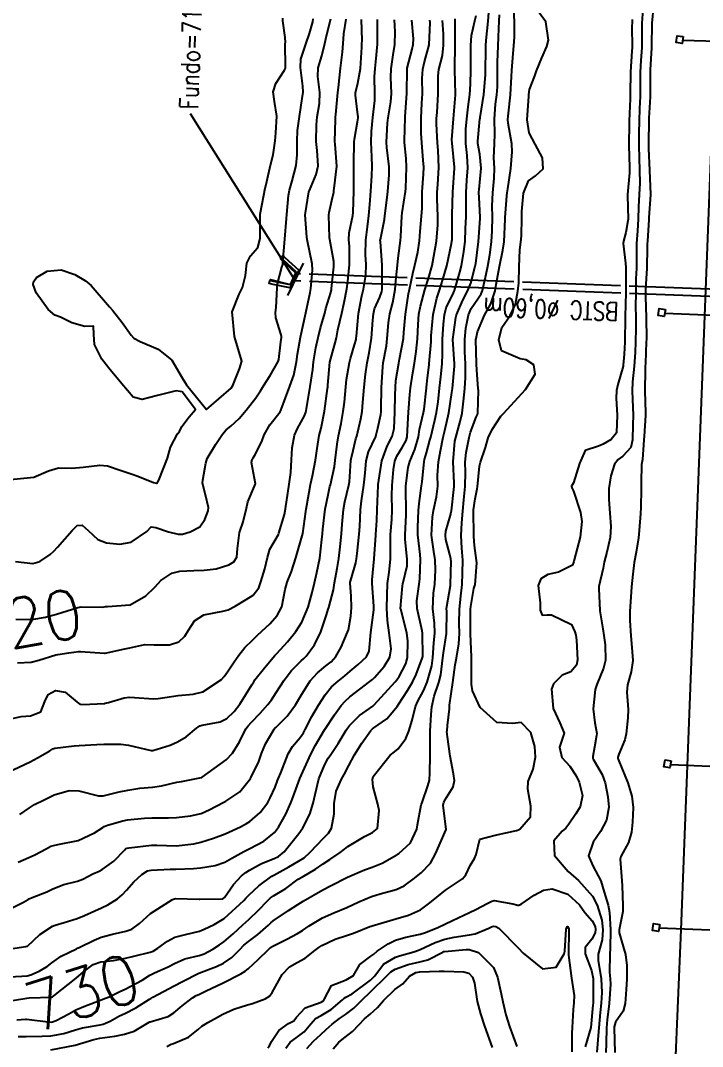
# Model space of a CAD drawing. Header units: metres. Extents: x 318500 to 325275, y 7408834 to 7428799.
# Drawn here: x 320159.1 to 320214.7, y 7412889 to 7412972.7 of the extents above; entities that cross this region are included whole.
import ezdxf
from ezdxf.enums import TextEntityAlignment as Align

# ---------------------------------------------------------------- set-up
doc = ezdxf.new("R2010")
doc.units = ezdxf.units.M
doc.header["$MEASUREMENT"] = 0
doc.linetypes.add('CONTINUO', pattern=[0])
doc.linetypes.add('TRACEJADO', pattern=[8.7, 8, -0.7])
for name, color, linetype in [('ALA', 45, 'Continuous'), ('BUEIRO', 151, 'Continuous'), ('Cotas', 45, 'Continuous'), ('Curvas de Nivel 1m', 11, 'Continuous'), ('Curvas de Nivel 5m', 15, 'Continuous'), ('Linha Férrea', 20, 'Continuous'), ('Pórticos', 45, 'Continuous'), ('TEXTO', 45, 'Continuous')]:
    doc.layers.add(name, color=color, linetype=linetype)
doc.styles.add('ROMANS', font='romans', dxfattribs={"height": 0.2})
doc.styles.add('Style-STANDARD', font='STANDARD.shx')

msp = doc.modelspace()

# ---------------------------------------------------------------- linework, layer by layer
at = {"layer": 'ALA', "linetype": 'CONTINUO'}
for points in [[(320180.36, 7412953.33, 717.867), (320180.33, 7412953.225, 717.634), (320181.549, 7412952.082, 717.486)], [(320181.641, 7412952.118, 718.557), (320180.507, 7412953.155, 717.88), (320180.36, 7412953.33, 717.867)], [(320179.46, 7412951.455, 717.891), (320179.513, 7412951.534, 717.327), (320181.117, 7412951.138, 717.459)], [(320181.145, 7412951.104, 718.585), (320179.773, 7412951.366, 717.908), (320179.46, 7412951.455, 717.891)]]:
    msp.add_polyline3d(points, dxfattribs=at)
at = {"layer": 'BUEIRO', "linetype": 'TRACEJADO', "flags": 128}
for points in [[(320225.436, 7412950.363), (320181.757, 7412952.007)], [(320225.465, 7412949.761), (320181.468, 7412951.417)]]:
    msp.add_lwpolyline(points, dxfattribs=at)
at = {"layer": 'BUEIRO', "linetype": 'CONTINUO'}
for points in [[(320180.36, 7412953.33, 717.867), (320180.552, 7412953.491, 717.867), (320180.688, 7412953.328, 717.88), (320181.81, 7412952.303, 718.557), (320181.099, 7412950.858, 718.585), (320179.715, 7412951.122, 717.908), (320179.392, 7412951.214, 717.891), (320179.46, 7412951.455, 717.891)], [(320182.173, 7412952.854, 718.674), (320180.886, 7412950.234, 718.721)], [(320181.641, 7412952.118, 718.557), (320181.549, 7412952.082, 717.486), (320181.117, 7412951.138, 717.459), (320181.145, 7412951.104, 718.585)], [(320181.145, 7412951.104, 718.585), (320181.641, 7412952.118, 718.557)]]:
    msp.add_polyline3d(points, dxfattribs=at)
at = {"layer": 'Curvas de Nivel 1m', "flags": 128}
for points, elevation in [([(320161.586, 7412888.686), (320163.59, 7412889.05), (320165.097, 7412889.528), (320165.599, 7412889.62), (320166.822, 7412889.788), (320167.604, 7412889.949), (320168.4, 7412890.196), (320169.62, 7412890.938), (320169.639, 7412890.95), (320169.705, 7412890.969), (320171.164, 7412891.41), (320171.631, 7412891.691), (320172.299, 7412892.275), (320173.144, 7412892.925), (320173.46, 7412893.114), (320173.653, 7412893.206), (320174.197, 7412893.453), (320175.662, 7412894.131), (320177.094, 7412894.869), (320177.441, 7412895.096), (320177.676, 7412895.29), (320178.502, 7412896.037), (320179.309, 7412896.844), (320179.518, 7412897.026), (320179.705, 7412897.147), (320180.832, 7412897.704), (320181.72, 7412898.173), (320182.11, 7412898.419), (320182.667, 7412898.796), (320183.737, 7412899.438), (320184.661, 7412899.851), (320185.745, 7412900.304), (320186.72, 7412900.745), (320187.757, 7412901.19), (320188.446, 7412901.406), (320189.766, 7412901.768), (320190.402, 7412902.062), (320191.237, 7412902.685), (320191.537, 7412902.929), (320191.787, 7412903.125), (320192.55, 7412903.918), (320192.965, 7412904.663), (320193.83, 7412906.65), (320193.599, 7412908.654), (320193.639, 7412908.878), (320193.869, 7412909.266), (320194.398, 7412910.126), (320194.504, 7412910.641), (320194.442, 7412911.188), (320194.146, 7412912.646), (320193.934, 7412914.218), (320193.9, 7412914.651), (320193.902, 7412914.689), (320193.947, 7412915.14), (320194.116, 7412916.5), (320194.114, 7412916.648), (320194.112, 7412916.789), (320194.375, 7412918.644), (320194.572, 7412920.081), (320194.663, 7412920.64), (320194.865, 7412921.81), (320194.906, 7412922.637), (320194.889, 7412923.468), (320194.909, 7412924.637), (320195.017, 7412925.705), (320195.128, 7412926.635), (320195.175, 7412927.573), (320195.184, 7412928.634), (320195.117, 7412929.612), (320195.046, 7412930.637), (320195.114, 7412931.688), (320195.19, 7412932.635), (320195.264, 7412933.563), (320195.369, 7412934.633), (320195.4, 7412935.811), (320195.391, 7412936.633), (320195.465, 7412937.408), (320195.697, 7412938.628), (320195.819, 7412939.075), (320196.285, 7412940.311), (320196.385, 7412940.523), (320196.417, 7412940.619), (320196.455, 7412942.472), (320196.452, 7412942.619), (320196.333, 7412944.17), (320196.312, 7412944.63), (320196.31, 7412944.661), (320196.264, 7412946.631), (320196.273, 7412946.729), (320196.376, 7412947.253), (320196.964, 7412948.621), (320197.482, 7412949.535), (320197.828, 7412950.609), (320197.918, 7412951.117), (320198.189, 7412952.604), (320198.463, 7412953.913), (320198.573, 7412954.598), (320198.647, 7412956.449), (320198.65, 7412956.598), (320198.768, 7412958.354), (320198.802, 7412958.596), (320198.866, 7412958.927), (320199.094, 7412960.592), (320199.213, 7412961.948), (320199.181, 7412962.591), (320198.899, 7412964.302), (320198.865, 7412964.596), (320198.88, 7412964.864), (320199.084, 7412966.593), (320199.153, 7412968.092), (320199.178, 7412968.592), (320199.301, 7412969.97), (320199.359, 7412970.59), (320199.4, 7412971.293), (320199.401, 7412972.59), (320199.314, 7412974.008)], 732), ([(320171.05, 7412888.948), (320171.404, 7412889.132), (320171.594, 7412889.192), (320172.828, 7412889.701), (320173.611, 7412890.333), (320173.916, 7412890.615), (320174.392, 7412890.908), (320175.186, 7412891.337), (320175.63, 7412891.583), (320176.516, 7412891.998), (320177.642, 7412892.337), (320178.039, 7412892.461), (320179.071, 7412892.846), (320179.436, 7412893.059), (320179.655, 7412893.359), (320180.463, 7412894.828), (320181.058, 7412895.441), (320181.685, 7412895.801), (320182.336, 7412896.155), (320183.13, 7412896.789), (320183.454, 7412897.034), (320183.706, 7412897.184), (320184.789, 7412897.694), (320185.719, 7412898.006), (320186.289, 7412898.184), (320187.621, 7412898.732), (320187.73, 7412898.776), (320187.803, 7412898.801), (320189.737, 7412899.375), (320190.771, 7412899.658), (320191.744, 7412900.101), (320192.505, 7412900.669), (320193.766, 7412901.694), (320194.335, 7412902.078), (320195.167, 7412902.629), (320195.445, 7412902.966), (320195.796, 7412903.713), (320196.143, 7412904.278), (320196.278, 7412904.615), (320196.569, 7412905.866), (320197.826, 7412906.182), (320199.574, 7412906.574), (320199.762, 7412906.64), (320199.832, 7412906.677), (320200.719, 7412907.685), (320200.74, 7412908.557), (320200.485, 7412909.957), (320200.529, 7412910.56), (320200.919, 7412911.573), (320201.104, 7412912.552), (320201.059, 7412913.417), (320200.727, 7412914.558), (320199.952, 7412915.378), (320199.237, 7412915.294), (320197.952, 7412915.398), (320196.617, 7412916.614), (320195.983, 7412917.966), (320195.895, 7412918.527), (320195.897, 7412918.621), (320195.905, 7412918.707), (320195.894, 7412920.622), (320195.893, 7412920.75), (320195.826, 7412922.623), (320195.815, 7412924.371), (320195.824, 7412924.624), (320195.846, 7412924.851), (320196.095, 7412926.311), (320196.164, 7412926.554), (320196.193, 7412926.619), (320196.321, 7412928.424), (320196.303, 7412928.618), (320196.142, 7412929.84), (320196.098, 7412930.569), (320196.096, 7412930.621), (320196.096, 7412930.675), (320196.063, 7412932.622), (320196.066, 7412932.737), (320196.195, 7412933.637), (320196.363, 7412934.463), (320196.382, 7412934.618), (320196.553, 7412936.29), (320196.638, 7412936.616), (320197.038, 7412937.822), (320197.262, 7412938.61), (320197.575, 7412939.302), (320198.287, 7412940.391), (320198.386, 7412940.501), (320198.509, 7412940.597), (320200.31, 7412942.57), (320201.084, 7412943.807), (320200.974, 7412944.564), (320200.346, 7412944.983), (320199.866, 7412945.059), (320198.357, 7412945.709), (320198.133, 7412946.604), (320198.38, 7412947.621), (320199.038, 7412948.59), (320199.478, 7412949.51), (320199.678, 7412950.581), (320199.751, 7412951.26), (320199.775, 7412952.58), (320199.827, 7412953.943), (320199.914, 7412954.578), (320199.964, 7412955.091), (320200.01, 7412956.577), (320200.015, 7412957.069), (320200.141, 7412958.576), (320200.54, 7412959.578), (320201.114, 7412959.994), (320201.739, 7412960.558), (320201.675, 7412961.447), (320201.094, 7412962.565), (320200.594, 7412963.496), (320200.428, 7412964.573), (320200.561, 7412966.503), (320200.569, 7412966.571), (320200.574, 7412966.628), (320200.637, 7412967.048), (320201.061, 7412968.159), (320201.21, 7412968.565), (320201.627, 7412969.609), (320202.036, 7412970.557), (320202.182, 7412971.068), (320201.954, 7412972.558), (320200.735, 7412974.225)], 733), ([(320210.734, 7412973.861), (320210.597, 7412972.442), (320210.586, 7412970.547), (320210.585, 7412970.442), (320210.465, 7412968.641), (320210.454, 7412968.443), (320210.454, 7412968.239), (320210.465, 7412966.443), (320210.357, 7412964.7), (320210.345, 7412964.444), (320210.337, 7412962.69), (320210.34, 7412962.444), (320210.342, 7412962.208), (320210.414, 7412960.442), (320210.501, 7412958.469), (320210.5, 7412958.44), (320210.364, 7412956.58), (320210.358, 7412956.442), (320210.246, 7412954.671), (320210.23, 7412954.444), (320210.229, 7412954.205), (320210.2, 7412952.444), (320210.092, 7412950.778), (320210.08, 7412950.445), (320210.083, 7412950.111), (320210.149, 7412948.444), (320210.155, 7412946.662), (320210.148, 7412946.443), (320210.089, 7412944.699), (320210.069, 7412944.444), (320210.051, 7412944.16), (320210.026, 7412942.444), (320210.08, 7412940.655), (320210.079, 7412940.442), (320209.967, 7412938.74), (320209.958, 7412938.443), (320209.833, 7412936.855), (320209.766, 7412936.445), (320209.721, 7412934.938), (320209.732, 7412934.445), (320209.704, 7412932.928), (320209.673, 7412932.445), (320209.558, 7412931.047), (320209.508, 7412930.446), (320209.311, 7412929.275), (320209.169, 7412928.45), (320209.064, 7412927.502), (320208.956, 7412926.451), (320208.901, 7412925.638), (320208.818, 7412924.453), (320208.806, 7412923.709), (320208.898, 7412922.452), (320208.983, 7412921.503), (320209.043, 7412920.45), (320208.927, 7412919.53), (320208.619, 7412918.454), (320208.575, 7412917.863), (320208.681, 7412916.453), (320208.651, 7412915.761), (320208.519, 7412914.454), (320208.41, 7412913.978), (320207.915, 7412912.815), (320207.827, 7412912.545), (320207.823, 7412912.461), (320207.844, 7412912.395), (320207.908, 7412912.258), (320208.651, 7412910.452), (320208.958, 7412909.364), (320209.069, 7412908.448), (320209.036, 7412907.255), (320208.932, 7412906.449), (320208.687, 7412905.585), (320208.085, 7412904.457), (320208.031, 7412904.233), (320208.153, 7412902.456), (320208.17, 7412902.06), (320208.249, 7412900.455), (320208.228, 7412899.972), (320207.928, 7412898.458), (320207.95, 7412898.235), (320208.446, 7412896.453), (320208.567, 7412895.571), (320208.566, 7412894.451), (320208.521, 7412893.592), (320208.435, 7412892.452), (320208.262, 7412891.832), (320207.627, 7412890.929), (320207.531, 7412890.552), (320207.526, 7412890.461), (320207.59, 7412888.46)], 731), ([(320158.107, 7412892.659), (320159.647, 7412892.893), (320159.834, 7412892.912), (320161.648, 7412892.973), (320161.729, 7412892.999), (320161.841, 7412893.077), (320163.665, 7412894.517), (320164.265, 7412895.041), (320165.062, 7412895.646), (320165.683, 7412895.867), (320166.718, 7412895.976), (320167.687, 7412896.148), (320168.355, 7412896.325), (320169.695, 7412896.637), (320169.939, 7412896.724), (320170.316, 7412896.961), (320171.106, 7412897.552), (320171.714, 7412897.861), (320172.566, 7412898.083), (320173.722, 7412898.364), (320174.111, 7412898.528), (320174.928, 7412898.902), (320175.735, 7412899.386), (320177.344, 7412900.866), (320177.536, 7412901.08), (320177.757, 7412901.322), (320178.564, 7412902.056), (320179.63, 7412902.841), (320179.724, 7412902.898), (320179.781, 7412902.926), (320181.007, 7412903.606), (320181.799, 7412904.059), (320182.251, 7412904.356), (320182.733, 7412904.796), (320183.822, 7412905.959), (320184.233, 7412906.369), (320184.491, 7412906.773), (320184.691, 7412907.928), (320184.71, 7412908.772), (320184.861, 7412909.785), (320185.29, 7412910.766), (320185.511, 7412911.147), (320185.901, 7412911.876), (320186.364, 7412912.753), (320186.961, 7412913.708), (320187.698, 7412914.734), (320187.816, 7412914.858), (320187.943, 7412914.944), (320188.994, 7412915.674), (320189.826, 7412916.702), (320189.972, 7412916.921), (320190.683, 7412917.993), (320191.094, 7412918.689), (320191.389, 7412919.297), (320191.906, 7412920.681), (320191.926, 7412920.777), (320191.9, 7412922.681), (320191.879, 7412922.854), (320191.467, 7412924.686), (320191.446, 7412925.32), (320191.64, 7412926.685), (320191.69, 7412927.101), (320191.743, 7412928.684), (320191.711, 7412929.107), (320191.525, 7412930.686), (320191.518, 7412931.328), (320191.587, 7412932.686), (320191.624, 7412933.25), (320191.821, 7412934.684), (320191.866, 7412935.031), (320192.046, 7412936.682), (320192.079, 7412936.835), (320192.241, 7412937.39), (320192.509, 7412938.424), (320192.573, 7412938.675), (320192.909, 7412940.042), (320193.049, 7412940.669), (320193.177, 7412941.545), (320193.299, 7412942.665), (320193.392, 7412943.596), (320193.5, 7412944.663), (320193.535, 7412945.479), (320193.545, 7412946.662), (320193.618, 7412947.897), (320193.698, 7412948.66), (320193.844, 7412949.213), (320194.417, 7412950.449), (320194.485, 7412950.584), (320194.511, 7412950.649), (320194.945, 7412952.142), (320195.069, 7412952.644), (320195.285, 7412953.819), (320195.372, 7412954.641), (320195.421, 7412955.706), (320195.46, 7412956.64), (320195.473, 7412957.683), (320195.464, 7412958.641), (320195.53, 7412959.651), (320195.606, 7412960.639), (320195.542, 7412961.664), (320195.435, 7412962.641), (320195.443, 7412963.796), (320195.513, 7412964.641), (320195.627, 7412965.633), (320195.754, 7412966.639), (320195.805, 7412967.476), (320195.834, 7412968.638), (320195.854, 7412969.457), (320195.853, 7412970.638), (320195.903, 7412971.433), (320196.173, 7412972.635), (320196.277, 7412973.074)], 729), ([(320158.947, 7412889.763), (320159.6, 7412889.778), (320160.902, 7412889.785), (320161.601, 7412889.814), (320162.652, 7412890.016), (320163.609, 7412890.311), (320164.188, 7412890.465), (320165.615, 7412890.705), (320165.871, 7412890.763), (320166.428, 7412891.012), (320167.19, 7412891.441), (320167.63, 7412891.646), (320168.524, 7412892.099), (320169.648, 7412892.815), (320169.742, 7412892.875), (320169.907, 7412892.966), (320171.66, 7412893.905), (320172.342, 7412894.254), (320173.67, 7412894.92), (320175.095, 7412895.483), (320175.683, 7412895.754), (320176.363, 7412896.206), (320177.012, 7412896.87), (320177.348, 7412897.222), (320177.71, 7412897.521), (320178.473, 7412898.098), (320179.336, 7412898.844), (320179.536, 7412899.038), (320179.734, 7412899.207), (320180.973, 7412900.052), (320181.747, 7412900.541), (320182.172, 7412900.804), (320183.764, 7412901.735), (320184.448, 7412902.095), (320185.78, 7412902.76), (320187.164, 7412903.365), (320187.793, 7412903.591), (320188.615, 7412903.9), (320189.808, 7412904.578), (320189.877, 7412904.631), (320189.979, 7412904.698), (320190.934, 7412905.574), (320191.427, 7412906.684), (320191.493, 7412907.026), (320191.793, 7412908.681), (320191.809, 7412908.732), (320191.863, 7412908.867), (320192.349, 7412910.207), (320192.47, 7412910.671), (320192.494, 7412911.269), (320192.517, 7412912.671), (320192.535, 7412914.067), (320192.538, 7412914.671), (320192.601, 7412916.03), (320192.659, 7412916.67), (320192.848, 7412917.536), (320193.238, 7412918.661), (320193.395, 7412919.263), (320193.559, 7412920.657), (320193.612, 7412921.07), (320193.853, 7412922.653), (320193.879, 7412924.464), (320193.871, 7412924.653), (320193.881, 7412924.845), (320194.09, 7412925.951), (320194.193, 7412926.554), (320194.198, 7412926.649), (320194.227, 7412928.55), (320194.224, 7412928.649), (320194.218, 7412928.736), (320194.134, 7412929.088), (320193.818, 7412930.326), (320193.768, 7412930.656), (320193.803, 7412931.007), (320194.175, 7412932.3), (320194.246, 7412932.582), (320194.256, 7412932.649), (320194.467, 7412934.386), (320194.492, 7412934.646), (320194.489, 7412934.923), (320194.396, 7412936.648), (320194.551, 7412938.35), (320194.615, 7412938.645), (320194.98, 7412939.939), (320195.145, 7412940.637), (320195.259, 7412941.595), (320195.356, 7412942.634), (320195.422, 7412943.536), (320195.404, 7412944.639), (320195.353, 7412945.642), (320195.352, 7412946.64), (320195.444, 7412947.575), (320195.658, 7412948.637), (320195.871, 7412949.162), (320196.41, 7412949.964), (320196.689, 7412950.352), (320196.791, 7412950.624), (320197.089, 7412951.972), (320197.218, 7412952.618), (320197.385, 7412953.542), (320197.529, 7412954.614), (320197.59, 7412955.506), (320197.599, 7412956.614), (320197.588, 7412957.54), (320197.631, 7412958.613), (320197.738, 7412959.808), (320197.764, 7412960.612), (320197.728, 7412961.447), (320197.764, 7412962.612), (320197.79, 7412963.414), (320197.768, 7412964.613), (320197.859, 7412965.848), (320197.964, 7412966.61), (320198.006, 7412967.243), (320198.011, 7412968.61), (320198.024, 7412969.255), (320198.069, 7412970.609), (320198.118, 7412972.022), (320198.16, 7412972.608), (320198.188, 7412973.138)], 731), ([(320209.875, 7412973.597), (320209.795, 7412972.454), (320209.778, 7412971.38), (320209.775, 7412970.454), (320209.715, 7412969.413), (320209.654, 7412968.455), (320209.651, 7412967.456), (320209.651, 7412966.455), (320209.604, 7412965.477), (320209.56, 7412964.456), (320209.541, 7412963.51), (320209.535, 7412962.456), (320209.559, 7412961.444), (320209.6, 7412960.454), (320209.613, 7412959.385), (320209.561, 7412958.455), (320209.507, 7412957.463), (320209.493, 7412956.455), (320209.435, 7412955.506), (320209.353, 7412954.457), (320209.347, 7412953.345), (320209.342, 7412952.457), (320209.309, 7412951.585), (320209.284, 7412950.457), (320209.278, 7412949.326), (320209.291, 7412948.457), (320209.295, 7412947.547), (320209.276, 7412946.456), (320209.245, 7412945.568), (320209.167, 7412944.458), (320209.036, 7412943.174), (320209.007, 7412942.46), (320209.028, 7412941.734), (320209.066, 7412940.452), (320209.054, 7412939.677), (320209.037, 7412938.452), (320208.895, 7412937.812), (320208.24, 7412937.114), (320207.855, 7412936.847), (320207.563, 7412936.47), (320207.252, 7412935.506), (320207.104, 7412934.477), (320207.091, 7412933.582), (320207.173, 7412932.475), (320207.257, 7412931.381), (320207.204, 7412930.474), (320206.935, 7412929.275), (320206.728, 7412928.481), (320206.62, 7412927.985), (320206.293, 7412926.487), (320206.272, 7412926.313), (320206.363, 7412924.486), (320206.6, 7412923.026), (320206.693, 7412922.48), (320206.791, 7412921.727), (320206.833, 7412920.478), (320206.668, 7412919.822), (320206.114, 7412918.488), (320205.986, 7412918.075), (320205.812, 7412916.492), (320205.953, 7412915.356), (320206.109, 7412914.487), (320206.101, 7412914.324), (320205.923, 7412913.379), (320205.785, 7412912.619), (320205.782, 7412912.492), (320205.817, 7412912.399), (320205.908, 7412912.247), (320206.548, 7412911.132), (320206.794, 7412910.476), (320207.02, 7412909.326), (320207.085, 7412908.472), (320206.903, 7412907.415), (320206.413, 7412906.481), (320205.821, 7412905.615), (320205.432, 7412904.496), (320205.798, 7412903.704), (320206.446, 7412902.48), (320206.71, 7412901.532), (320207.035, 7412900.471), (320207.157, 7412899.882), (320207.221, 7412898.468), (320207.207, 7412896.968), (320207.171, 7412896.468), (320207.143, 7412895.003), (320207.201, 7412894.467), (320207.224, 7412894.025), (320207.12, 7412892.468), (320206.966, 7412891.134), (320206.915, 7412890.471), (320206.887, 7412889.185), (320206.846, 7412888.471)], 732), ([(320157.665, 7412894.62), (320159.241, 7412894.682), (320159.666, 7412894.721), (320159.974, 7412894.789), (320160.66, 7412895.09), (320161.293, 7412895.466), (320161.68, 7412895.77), (320162.434, 7412896.324), (320163.698, 7412896.924), (320163.783, 7412896.965), (320163.954, 7412897.046), (320165.123, 7412897.614), (320165.713, 7412897.86), (320166.617, 7412898.11), (320167.72, 7412898.354), (320168.193, 7412898.523), (320168.833, 7412898.983), (320169.738, 7412899.804), (320171.508, 7412900.944), (320171.684, 7412901.008), (320171.751, 7412901.013), (320173.694, 7412900.977), (320173.751, 7412900.974), (320175.634, 7412901.009), (320175.753, 7412901.103), (320176.485, 7412902.164), (320177.144, 7412902.87), (320177.497, 7412903.152), (320177.787, 7412903.34), (320178.771, 7412903.874), (320179.802, 7412904.29), (320180.174, 7412904.465), (320180.628, 7412904.828), (320181.825, 7412906.337), (320182.151, 7412906.805), (320182.726, 7412907.918), (320182.991, 7412908.793), (320183.148, 7412909.514), (320183.45, 7412910.787), (320183.901, 7412911.911), (320184.221, 7412912.463), (320184.422, 7412912.775), (320185.015, 7412913.678), (320185.668, 7412914.763), (320185.775, 7412914.93), (320185.946, 7412915.146), (320186.758, 7412915.948), (320187.843, 7412916.732), (320187.971, 7412916.84), (320189.678, 7412918.705), (320189.822, 7412918.873), (320189.997, 7412919.139), (320190.534, 7412920.173), (320190.67, 7412920.694), (320190.7, 7412922.033), (320190.619, 7412922.694), (320190.125, 7412924.644), (320190.116, 7412924.7), (320190.269, 7412926.527), (320190.295, 7412926.698), (320190.642, 7412928.175), (320190.665, 7412928.695), (320190.498, 7412930.345), (320190.48, 7412930.697), (320190.57, 7412932.3), (320190.577, 7412932.696), (320190.539, 7412934.363), (320190.557, 7412934.697), (320190.732, 7412936.188), (320190.872, 7412936.694), (320191.278, 7412937.656), (320191.564, 7412938.687), (320191.668, 7412939.288), (320191.983, 7412940.683), (320192.028, 7412940.947), (320192.219, 7412942.681), (320192.232, 7412942.761), (320192.322, 7412943.511), (320192.446, 7412944.571), (320192.453, 7412944.678), (320192.602, 7412946.441), (320192.613, 7412946.676), (320192.621, 7412946.925), (320192.761, 7412948.674), (320193.061, 7412950.019), (320193.289, 7412950.667), (320193.574, 7412951.522), (320193.877, 7412952.659), (320194.272, 7412954.457), (320194.304, 7412954.652), (320194.316, 7412954.809), (320194.31, 7412956.653), (320194.312, 7412956.844), (320194.365, 7412958.652), (320194.507, 7412960.609), (320194.512, 7412960.651), (320194.507, 7412960.694), (320194.312, 7412962.654), (320194.301, 7412962.937), (320194.418, 7412964.653), (320194.586, 7412966.607), (320194.59, 7412966.651), (320194.588, 7412966.693), (320194.536, 7412968.652), (320194.536, 7412968.778), (320194.57, 7412970.652), (320194.565, 7412972.508), (320194.559, 7412972.652), (320194.57, 7412972.795)], 728), ([(320157.738, 7412899.912), (320159.376, 7412900.735), (320159.749, 7412900.952), (320159.844, 7412901.004), (320160.085, 7412901.097), (320161.265, 7412901.577), (320161.761, 7412901.816), (320162.666, 7412902.167), (320163.771, 7412902.442), (320164.215, 7412902.602), (320165.036, 7412903.031), (320165.542, 7412903.265), (320165.785, 7412903.386), (320166.731, 7412904.076), (320167.629, 7412905.002), (320167.72, 7412905.092), (320167.811, 7412905.134), (320167.973, 7412905.159), (320169.814, 7412905.389), (320170.241, 7412905.39), (320171.814, 7412905.335), (320173.256, 7412905.485), (320173.817, 7412905.615), (320174.855, 7412905.939), (320175.824, 7412906.304), (320177.051, 7412906.872), (320177.563, 7412907.135), (320177.837, 7412907.305), (320178.669, 7412908.03), (320179.283, 7412908.846), (320179.483, 7412909.226), (320179.879, 7412910.12), (320180.081, 7412910.643), (320180.161, 7412910.836), (320180.345, 7412911.284), (320180.941, 7412912.825), (320181.309, 7412913.43), (320181.93, 7412914.175), (320182.19, 7412914.553), (320182.324, 7412914.804), (320182.88, 7412915.872), (320183.419, 7412916.788), (320183.979, 7412917.654), (320184.476, 7412918.284), (320185.021, 7412918.77), (320185.564, 7412919.197), (320186.002, 7412919.566), (320186.647, 7412920.114), (320187.325, 7412920.74), (320187.545, 7412921.22), (320187.699, 7412922.735), (320187.926, 7412924.589), (320187.936, 7412924.732), (320187.933, 7412924.871), (320187.793, 7412926.735), (320187.804, 7412927.035), (320187.949, 7412928.733), (320188.092, 7412930.674), (320188.095, 7412930.731), (320188.167, 7412931.857), (320188.213, 7412932.73), (320188.218, 7412932.767), (320188.292, 7412934.729), (320188.298, 7412934.816), (320188.594, 7412936.725), (320189.03, 7412937.936), (320189.42, 7412938.713), (320189.601, 7412939.379), (320189.659, 7412940.709), (320189.676, 7412942.082), (320189.691, 7412942.709), (320189.74, 7412943.287), (320189.982, 7412944.714), (320190.037, 7412945.021), (320190.344, 7412946.71), (320190.344, 7412946.737), (320190.375, 7412947.196), (320190.507, 7412948.708), (320190.763, 7412950.356), (320190.833, 7412950.704), (320191.107, 7412952.033), (320191.269, 7412952.698), (320191.516, 7412953.75), (320191.656, 7412954.692), (320191.718, 7412955.455), (320191.83, 7412956.69), (320191.867, 7412957.333), (320191.883, 7412958.69), (320191.983, 7412960.127), (320192.009, 7412960.688), (320191.968, 7412961.28), (320191.84, 7412962.691), (320191.805, 7412963.479), (320191.795, 7412964.692), (320191.859, 7412965.928), (320191.894, 7412966.691), (320191.885, 7412967.928), (320191.922, 7412968.691), (320192.067, 7412969.291), (320192.451, 7412970.684), (320192.522, 7412972.497), (320192.501, 7412972.683)], 726), ([(320157.947, 7412915.6), (320159.178, 7412915.885), (320159.952, 7412915.93), (320160.784, 7412916.266), (320161.118, 7412917.089), (320161.384, 7412917.678), (320161.979, 7412917.994), (320162.769, 7412917.86), (320163.734, 7412917.054), (320163.968, 7412916.884), (320164.169, 7412916.845), (320165.969, 7412916.947), (320166.035, 7412916.954), (320166.3, 7412917.017), (320167.586, 7412917.392), (320167.975, 7412917.465), (320168.417, 7412917.436), (320169.973, 7412917.31), (320170.345, 7412917.336), (320171.977, 7412917.599), (320173.211, 7412917.694), (320173.98, 7412917.886), (320175.503, 7412918.897), (320175.74, 7412919.148), (320175.999, 7412919.521), (320176.551, 7412920.343), (320176.918, 7412920.877), (320177.406, 7412921.493), (320178.039, 7412922.11), (320178.423, 7412922.478), (320178.815, 7412922.852), (320179.454, 7412923.449), (320180.063, 7412924.121), (320180.431, 7412924.835), (320180.697, 7412926.225), (320180.856, 7412926.829), (320181.218, 7412927.719), (320181.568, 7412928.818), (320182.15, 7412930.81), (320182.387, 7412932.597), (320182.417, 7412932.806), (320182.466, 7412933.088), (320182.782, 7412934.801), (320182.932, 7412935.514), (320183.177, 7412936.796), (320183.305, 7412937.733), (320183.49, 7412938.792), (320183.643, 7412939.416), (320183.915, 7412940.786), (320184.159, 7412942.633), (320184.183, 7412942.782), (320184.194, 7412942.899), (320184.34, 7412944.79), (320184.792, 7412946.355), (320184.894, 7412946.782), (320185.011, 7412947.416), (320185.324, 7412948.776), (320185.524, 7412949.652), (320185.734, 7412950.77), (320185.816, 7412951.382), (320185.94, 7412952.768), (320185.939, 7412954.243), (320185.9, 7412954.769), (320185.914, 7412955.333), (320186.222, 7412956.764), (320186.255, 7412957.013), (320186.298, 7412958.763), (320186.308, 7412960.524), (320186.314, 7412960.764), (320186.315, 7412961.002), (320186.343, 7412962.764), (320186.361, 7412962.986), (320186.605, 7412964.397), (320186.654, 7412964.715), (320186.658, 7412964.759), (320186.661, 7412964.81), (320186.614, 7412965.197), (320186.428, 7412966.563), (320186.444, 7412966.763), (320186.642, 7412967.554), (320186.85, 7412968.757), (320186.957, 7412970.485), (320186.967, 7412970.756), (320186.975, 7412971.038), (320186.921, 7412972.757)], 722), ([(320157.962, 7412896.86), (320159.562, 7412897.102), (320159.673, 7412897.128), (320159.701, 7412897.14), (320160.713, 7412898.092), (320161.725, 7412898.764), (320161.95, 7412898.854), (320162.686, 7412899.066), (320163.733, 7412899.394), (320164.336, 7412899.641), (320165.743, 7412900.272), (320166.248, 7412900.512), (320167.031, 7412901.007), (320167.423, 7412901.335), (320167.761, 7412901.701), (320168.365, 7412902.397), (320169.022, 7412902.981), (320169.488, 7412903.271), (320169.786, 7412903.346), (320171.317, 7412903.417), (320171.787, 7412903.419), (320173.241, 7412903.473), (320173.789, 7412903.528), (320174.986, 7412903.708), (320175.797, 7412904.002), (320176.355, 7412904.329), (320177.337, 7412904.867), (320177.812, 7412905.095), (320178.958, 7412905.709), (320179.826, 7412906.398), (320180.161, 7412906.835), (320180.762, 7412907.911), (320181.17, 7412908.82), (320181.361, 7412909.325), (320181.89, 7412910.81), (320182.789, 7412912.797), (320183.178, 7412913.534), (320183.924, 7412914.78), (320183.94, 7412914.808), (320184.728, 7412916.003), (320185.28, 7412916.767), (320185.6, 7412917.137), (320185.977, 7412917.477), (320187.617, 7412918.736), (320187.824, 7412918.901), (320187.995, 7412919.059), (320188.781, 7412919.946), (320189.238, 7412920.712), (320189.351, 7412921.39), (320189.196, 7412922.713), (320189.049, 7412923.704), (320189.007, 7412924.716), (320189.023, 7412925.779), (320189.058, 7412926.716), (320189.172, 7412927.656), (320189.303, 7412928.712), (320189.297, 7412929.868), (320189.306, 7412930.713), (320189.4, 7412931.943), (320189.423, 7412932.711), (320189.4, 7412933.914), (320189.42, 7412934.712), (320189.543, 7412936.03), (320189.649, 7412936.709), (320189.814, 7412937.129), (320190.247, 7412937.816), (320190.569, 7412938.383), (320190.648, 7412938.696), (320190.74, 7412940.239), (320190.774, 7412940.695), (320190.859, 7412942.14), (320190.916, 7412942.694), (320191.118, 7412943.909), (320191.244, 7412944.696), (320191.385, 7412945.664), (320191.488, 7412946.693), (320191.549, 7412947.86), (320191.611, 7412948.692), (320191.734, 7412949.356), (320192.1, 7412950.685), (320192.175, 7412950.933), (320192.437, 7412951.805), (320192.637, 7412952.487), (320192.688, 7412952.676), (320192.75, 7412952.973), (320193.038, 7412954.671), (320193.158, 7412956.002), (320193.159, 7412956.67), (320193.089, 7412958.104), (320193.089, 7412958.672), (320193.143, 7412959.278), (320193.23, 7412960.67), (320193.17, 7412962.072), (320193.118, 7412962.672), (320193.04, 7412964.237), (320193.049, 7412964.673), (320193.092, 7412965.15), (320193.187, 7412966.672), (320193.181, 7412968.143), (320193.242, 7412968.671), (320193.529, 7412969.816), (320193.619, 7412970.666), (320193.609, 7412971.576), (320193.544, 7412972.667)], 727), ([(320158.111, 7412911.346), (320159.901, 7412912.19), (320160.507, 7412912.491), (320161.521, 7412913.084), (320161.759, 7412913.235), (320161.913, 7412913.285), (320163.494, 7412913.478), (320163.917, 7412913.516), (320165.35, 7412913.597), (320165.919, 7412913.611), (320167.318, 7412913.607), (320167.918, 7412913.535), (320169.781, 7412913.103), (320169.912, 7412913.101), (320171.32, 7412913.548), (320171.923, 7412913.798), (320172.633, 7412914.23), (320173.476, 7412914.925), (320173.76, 7412915.104), (320173.944, 7412915.158), (320175.398, 7412915.449), (320175.952, 7412915.72), (320176.554, 7412916.288), (320177.012, 7412916.874), (320177.986, 7412918.458), (320178.138, 7412918.709), (320178.244, 7412918.857), (320179.021, 7412919.834), (320179.859, 7412920.842), (320179.934, 7412920.928), (320180.023, 7412921.014), (320180.902, 7412921.962), (320181.586, 7412922.817), (320182.058, 7412923.565), (320182.587, 7412924.802), (320182.902, 7412925.983), (320183.087, 7412926.795), (320183.288, 7412927.616), (320183.522, 7412928.789), (320183.684, 7412930.325), (320183.744, 7412930.786), (320183.789, 7412931.152), (320183.97, 7412932.783), (320184.198, 7412933.971), (320184.355, 7412934.631), (320184.394, 7412934.778), (320184.721, 7412936.279), (320184.787, 7412936.774), (320184.936, 7412938.087), (320185.058, 7412938.772), (320185.261, 7412939.784), (320185.438, 7412940.769), (320185.537, 7412941.529), (320185.639, 7412942.767), (320185.708, 7412943.381), (320185.942, 7412944.766), (320186.023, 7412945.087), (320186.361, 7412946.191), (320186.485, 7412946.642), (320186.507, 7412946.758), (320186.517, 7412946.904), (320186.682, 7412948.756), (320186.958, 7412950.206), (320187.101, 7412950.75), (320187.291, 7412951.893), (320187.296, 7412952.747), (320187.257, 7412953.547), (320187.277, 7412954.748), (320187.405, 7412955.827), (320187.525, 7412956.745), (320187.601, 7412957.656), (320187.693, 7412958.743), (320187.781, 7412959.98), (320187.797, 7412960.741), (320187.769, 7412961.535), (320187.705, 7412962.743), (320187.734, 7412963.602), (320187.86, 7412964.741), (320188.021, 7412966.136), (320188.025, 7412966.739), (320187.983, 7412968.073), (320188.039, 7412968.739), (320188.109, 7412969.298), (320188.226, 7412970.737), (320188.247, 7412972.278), (320188.226, 7412972.737)], 723), ([(320158.3, 7412935.218), (320160.213, 7412935.398), (320161.396, 7412935.91), (320162.221, 7412936.156), (320163.307, 7412936.15), (320164.222, 7412936.214), (320165.585, 7412936.39), (320166.223, 7412936.336), (320167.247, 7412935.982), (320168.217, 7412935.65), (320168.703, 7412935.481), (320169.957, 7412934.974), (320170.209, 7412934.916), (320170.259, 7412934.92), (320170.303, 7412934.969), (320170.415, 7412935.169), (320171.11, 7412936.957), (320171.348, 7412937.849), (320171.928, 7412938.945), (320172.077, 7412939.129), (320172.269, 7412939.549), (320172.891, 7412940.324), (320173.407, 7412940.929), (320172.304, 7412942.361), (320171.806, 7412942.449), (320170.301, 7412942.061), (320169.049, 7412941.74), (320168.299, 7412941.943), (320167.379, 7412943.009), (320166.329, 7412944.31), (320165.765, 7412945.029), (320165.163, 7412946.233), (320165.097, 7412947.039), (320165.071, 7412947.737), (320164.377, 7412947.708), (320163.313, 7412948), (320162.384, 7412948.467), (320161.936, 7412948.635), (320161.381, 7412949.095), (320160.41, 7412950.457), (320160.16, 7412951.113), (320160.188, 7412951.348), (320160.429, 7412951.686), (320161.309, 7412952.224), (320162.438, 7412952.311), (320163.563, 7412951.933), (320164.426, 7412951.436), (320164.893, 7412951.045), (320166.394, 7412949.308), (320166.623, 7412949.027), (320167.406, 7412948.035), (320168.136, 7412947.002), (320168.366, 7412946.745), (320168.882, 7412946.472), (320170.353, 7412945.852), (320171.454, 7412944.953), (320172.318, 7412943.504), (320172.662, 7412942.936), (320174.29, 7412940.92), (320176.308, 7412942.677), (320176.444, 7412942.888), (320176.975, 7412944.235), (320177.164, 7412944.878), (320176.655, 7412946.597), (320176.565, 7412946.888), (320176.39, 7412948.89), (320176.955, 7412950.342), (320177.226, 7412950.882), (320177.468, 7412951.847), (320177.567, 7412952.879), (320177.869, 7412953.463), (320178.463, 7412954.151), (320178.67, 7412954.867), (320178.658, 7412956.707), (320178.666, 7412956.868), (320178.963, 7412958.424), (320179.06, 7412958.862), (320179.217, 7412959.54), (320179.499, 7412960.856), (320179.717, 7412961.699), (320179.887, 7412962.85), (320179.943, 7412963.496), (320180.015, 7412964.849), (320179.827, 7412966.056), (320179.729, 7412966.854), (320179.953, 7412967.538), (320180.657, 7412968.617), (320180.722, 7412968.776), (320180.729, 7412968.839), (320180.717, 7412970.812), (320180.721, 7412970.84), (320180.73, 7412970.879), (320180.694, 7412971.282), (320180.515, 7412972.65), (320180.513, 7412972.843)], 718), ([(320158.714, 7412928.529), (320160.119, 7412928.37), (320160.697, 7412928.519), (320161.546, 7412929.086), (320161.853, 7412929.363), (320162.136, 7412929.686), (320163.349, 7412931.062), (320163.759, 7412931.453), (320164.157, 7412931.494), (320164.64, 7412931.043), (320165.433, 7412930.321), (320166.14, 7412930.058), (320167.219, 7412929.93), (320168.141, 7412930.101), (320169.433, 7412930.981), (320169.786, 7412931.345), (320170.155, 7412931.307), (320171.205, 7412930.954), (320171.972, 7412930.767), (320172.148, 7412930.746), (320172.325, 7412930.762), (320172.946, 7412930.932), (320173.736, 7412931.345), (320174.165, 7412931.948), (320174.431, 7412932.661), (320174.454, 7412932.916), (320174.196, 7412933.965), (320173.978, 7412934.922), (320173.982, 7412935.153), (320174.226, 7412936.557), (320174.351, 7412936.918), (320175.055, 7412938.101), (320175.595, 7412938.9), (320175.903, 7412939.257), (320176.27, 7412939.578), (320176.958, 7412940.202), (320177.521, 7412940.872), (320178.3, 7412941.891), (320178.701, 7412942.462), (320178.939, 7412942.854), (320179.469, 7412943.702), (320180.122, 7412944.842), (320180.181, 7412945.004), (320180.364, 7412946.46), (320180.397, 7412946.812), (320180.402, 7412946.84), (320180.403, 7412946.872), (320180.372, 7412947.03), (320179.944, 7412948.405), (320179.923, 7412948.847), (320179.982, 7412949.26), (320180.047, 7412950.846), (320180.081, 7412951.19), (320180.445, 7412952.531), (320180.519, 7412952.769), (320180.525, 7412952.839), (320180.522, 7412952.91), (320180.671, 7412954.837), (320180.819, 7412956.511), (320180.84, 7412956.835), (320180.971, 7412958.386), (320181.057, 7412958.832), (320181.28, 7412959.572), (320181.607, 7412960.824), (320181.685, 7412961.701), (320181.671, 7412962.824), (320181.713, 7412963.704), (320181.865, 7412964.821), (320182.103, 7412966.296), (320182.172, 7412966.817), (320182.158, 7412967.296), (320181.962, 7412968.82), (320181.983, 7412969.507), (320182.422, 7412970.814), (320182.698, 7412971.604), (320182.967, 7412972.548), (320182.998, 7412972.807)], 719), ([(320158.878, 7412920.246), (320160.008, 7412920.317), (320160.633, 7412920.471), (320162.017, 7412920.907), (320162.16, 7412920.936), (320163.056, 7412921.064), (320163.893, 7412921.18), (320164.022, 7412921.188), (320165.984, 7412921.057), (320166.021, 7412921.057), (320167.645, 7412921.384), (320168.027, 7412921.484), (320169.271, 7412921.742), (320170.031, 7412921.735), (320171.267, 7412921.716), (320172.036, 7412921.98), (320172.534, 7412922.444), (320172.824, 7412922.932), (320173.308, 7412923.677), (320174.062, 7412924.164), (320175.627, 7412924.458), (320176.067, 7412924.591), (320176.62, 7412924.882), (320177.53, 7412925.416), (320178.084, 7412925.784), (320178.565, 7412926.383), (320178.734, 7412926.854), (320179.046, 7412927.921), (320179.273, 7412928.849), (320179.444, 7412929.539), (320180.149, 7412930.734), (320180.201, 7412930.839), (320180.645, 7412932.361), (320180.738, 7412932.832), (320180.918, 7412934.11), (320181.038, 7412934.828), (320181.175, 7412935.781), (320181.23, 7412936.825), (320181.265, 7412937.804), (320181.47, 7412938.822), (320181.723, 7412939.363), (320182.284, 7412940.421), (320182.398, 7412940.699), (320182.425, 7412940.808), (320182.451, 7412940.967), (320182.757, 7412942.803), (320182.948, 7412944.183), (320183.024, 7412944.803), (320183.215, 7412945.944), (320183.402, 7412946.8), (320183.598, 7412947.578), (320183.928, 7412948.795), (320184.03, 7412949.159), (320184.415, 7412950.475), (320184.483, 7412950.725), (320184.491, 7412950.789), (320184.663, 7412952.571), (320184.677, 7412952.787), (320184.67, 7412953.004), (320184.464, 7412954.188), (320184.349, 7412954.791), (320184.33, 7412954.934), (320184.27, 7412956.792), (320184.292, 7412957.003), (320184.518, 7412957.98), (320184.665, 7412958.651), (320184.674, 7412958.788), (320184.698, 7412958.954), (320184.919, 7412960.784), (320184.787, 7412962.576), (320184.766, 7412962.787), (320184.81, 7412964.584), (320184.816, 7412964.787), (320184.824, 7412964.999), (320185.002, 7412966.784), (320185.056, 7412967.203), (320185.23, 7412968.781), (320185.382, 7412970.077), (320185.423, 7412970.779), (320185.493, 7412971.573), (320185.679, 7412972.775)], 721), ([(320159.065, 7412907.889), (320159.85, 7412908.429), (320160.254, 7412908.696), (320161.055, 7412909.088), (320161.59, 7412909.356), (320161.866, 7412909.497), (320163.084, 7412909.849), (320163.871, 7412909.806), (320165.484, 7412909.407), (320165.866, 7412909.397), (320167.162, 7412909.716), (320167.873, 7412909.876), (320168.844, 7412910.017), (320169.877, 7412910.115), (320170.622, 7412910.216), (320171.883, 7412910.506), (320172.24, 7412910.581), (320173.89, 7412910.893), (320173.909, 7412910.9), (320173.944, 7412910.919), (320175.904, 7412912.334), (320176.406, 7412912.883), (320176.988, 7412913.81), (320177.508, 7412914.866), (320177.683, 7412915.124), (320177.948, 7412915.406), (320178.671, 7412916.141), (320179.292, 7412916.847), (320179.579, 7412917.238), (320179.98, 7412917.831), (320180.621, 7412918.831), (320181.208, 7412919.616), (320182.014, 7412920.429), (320182.217, 7412920.607), (320182.418, 7412920.804), (320183.104, 7412921.723), (320183.601, 7412922.787), (320184.064, 7412924.161), (320184.209, 7412924.638), (320184.257, 7412924.778), (320184.651, 7412926.215), (320184.739, 7412926.774), (320184.94, 7412927.949), (320185.089, 7412928.77), (320185.189, 7412929.72), (320185.295, 7412930.769), (320185.361, 7412931.569), (320185.463, 7412932.767), (320185.572, 7412933.384), (320185.908, 7412934.763), (320185.949, 7412935.026), (320186.067, 7412936.762), (320186.085, 7412936.909), (320186.242, 7412937.583), (320186.48, 7412938.533), (320186.539, 7412938.756), (320186.873, 7412940.159), (320186.974, 7412940.75), (320187.038, 7412941.489), (320187.143, 7412942.748), (320187.266, 7412943.806), (320187.396, 7412944.744), (320187.546, 7412945.548), (320187.738, 7412946.739), (320187.849, 7412948.203), (320187.894, 7412948.737), (320187.993, 7412949.139), (320188.411, 7412950.105), (320188.593, 7412950.553), (320188.618, 7412950.728), (320188.617, 7412952.559), (320188.61, 7412952.728), (320188.469, 7412954.606), (320188.459, 7412954.72), (320188.471, 7412954.803), (320188.791, 7412956.432), (320188.831, 7412956.727), (320189.015, 7412958.233), (320189.074, 7412958.725), (320189.194, 7412960.073), (320189.186, 7412960.724), (320188.993, 7412962.307), (320188.965, 7412962.726), (320189.042, 7412964.287), (320189.093, 7412964.725), (320189.315, 7412966.031), (320189.362, 7412966.723), (320189.324, 7412968.049), (320189.346, 7412968.723), (320189.522, 7412969.877), (320189.654, 7412970.72), (320189.687, 7412971.733), (320189.631, 7412972.721)], 724), ([(320209.004, 7412972.747), (320208.985, 7412972.466), (320208.983, 7412972.198), (320208.99, 7412970.466), (320208.976, 7412970.175), (320208.857, 7412968.467), (320208.836, 7412966.661), (320208.834, 7412966.467), (320208.828, 7412966.277), (320208.762, 7412964.468), (320208.758, 7412964.318), (320208.732, 7412962.468), (320208.779, 7412960.684), (320208.788, 7412960.467), (320208.785, 7412960.239), (320208.607, 7412958.469), (320208.606, 7412958.391), (320208.662, 7412956.468), (320208.654, 7412956.312), (320208.484, 7412955.38), (320208.288, 7412954.657), (320208.269, 7412954.472), (320208.454, 7412952.869), (320208.486, 7412952.506), (320208.483, 7412952.47), (320208.486, 7412952.433), (320208.488, 7412950.469), (320208.437, 7412948.506), (320208.433, 7412948.47), (320208.437, 7412948.432), (320208.412, 7412946.469), (320208.41, 7412946.429), (320208.355, 7412945.448), (320208.277, 7412944.535), (320208.266, 7412944.471), (320207.825, 7412942.968), (320207.726, 7412942.476), (320207.683, 7412941.856), (320207.764, 7412940.468), (320207.713, 7412939.024), (320207.28, 7412938.475), (320206.644, 7412938.095), (320206.252, 7412937.931), (320205.16, 7412937.593), (320204.694, 7412936.513), (320204.214, 7412934.932), (320204.061, 7412934.672), (320204.083, 7412934.521), (320204.206, 7412934.252), (320204.785, 7412932.511), (320204.883, 7412931.795), (320204.77, 7412930.511), (320204.28, 7412928.666), (320204.232, 7412928.518), (320204.21, 7412928.437), (320204.126, 7412928.223), (320202.983, 7412927.665), (320202.114, 7412927.464), (320201.544, 7412927.113), (320201.323, 7412926.552), (320201.485, 7412925.143), (320201.488, 7412924.549), (320201.659, 7412924.139), (320202.066, 7412924.176), (320202.426, 7412924.176), (320204.059, 7412923.385), (320204.329, 7412922.792), (320204.391, 7412922.515), (320204.454, 7412922.104), (320204.553, 7412920.512), (320204.452, 7412920.075), (320204.005, 7412919.516), (320203.281, 7412919.247), (320202.581, 7412918.534), (320202.424, 7412918.098), (320202.547, 7412916.534), (320203.113, 7412915.368), (320203.452, 7412914.525), (320203.075, 7412913.377), (320203.272, 7412912.526), (320203.903, 7412911.823), (320204.432, 7412911.048), (320204.683, 7412910.508), (320204.952, 7412909.426), (320204.762, 7412908.506), (320204.417, 7412907.946), (320203.838, 7412907.085), (320203.587, 7412906.769), (320203.295, 7412906.525), (320202.614, 7412905.74), (320202.659, 7412904.532), (320203.791, 7412903.23), (320204.631, 7412902.507), (320205.761, 7412901.214), (320206.137, 7412900.484), (320206.527, 7412899.267), (320206.615, 7412898.477), (320206.547, 7412897.648), (320206.233, 7412896.482), (320206.217, 7412895.957), (320206.471, 7412894.478), (320206.529, 7412893.347), (320206.472, 7412892.478), (320206.39, 7412891.728), (320206.284, 7412890.48), (320206.232, 7412889.86), (320206.105, 7412888.482)], 733), ([(320179.301, 7412888.843), (320179.436, 7412888.997), (320179.598, 7412889.366), (320180.176, 7412890.267), (320180.987, 7412890.819), (320181.406, 7412891.031), (320181.628, 7412891.331), (320182.339, 7412892.1), (320183.647, 7412892.574), (320183.789, 7412892.638), (320183.89, 7412892.778), (320184.493, 7412893.94), (320185.666, 7412894.379), (320186.271, 7412894.751), (320186.788, 7412895.639), (320187.694, 7412896.319), (320187.926, 7412896.497), (320188.2, 7412896.722), (320189.091, 7412897.328), (320189.714, 7412897.63), (320190.534, 7412897.875), (320191.722, 7412898.116), (320192.155, 7412898.242), (320193.15, 7412898.659), (320193.733, 7412898.945), (320194.339, 7412899.244), (320195.743, 7412899.887), (320196.241, 7412900.119), (320197.187, 7412900.606), (320197.544, 7412900.811), (320197.754, 7412900.849), (320199.275, 7412900.577), (320199.666, 7412900.488), (320199.749, 7412900.484), (320199.936, 7412900.567), (320201.012, 7412901.301), (320201.767, 7412901.695), (320202.484, 7412901.818), (320203.763, 7412901.39), (320204.7, 7412900.506), (320205.131, 7412899.886), (320205.737, 7412899.194), (320205.976, 7412898.73), (320206.007, 7412898.486), (320205.98, 7412898.233), (320205.718, 7412897.707), (320205.179, 7412897.027), (320205.16, 7412896.498), (320205.68, 7412895.16), (320205.815, 7412894.488), (320205.829, 7412892.665), (320205.819, 7412892.487), (320205.802, 7412892.333), (320205.62, 7412890.49), (320205.168, 7412888.925)], 734), ([(320182.484, 7412888.797), (320183.01, 7412889.377), (320183.607, 7412889.929), (320184.054, 7412890.335), (320184.547, 7412890.771), (320185.148, 7412891.244), (320185.632, 7412891.566), (320186.306, 7412892.084), (320186.948, 7412892.741), (320187.657, 7412893.411), (320189.003, 7412894.71), (320189.33, 7412895.05), (320189.678, 7412895.267), (320190.722, 7412895.652), (320191.688, 7412895.867), (320192.348, 7412896.012), (320193.566, 7412896.652), (320193.65, 7412896.701), (320193.701, 7412896.713), (320195.455, 7412896.873), (320195.704, 7412896.866), (320196.475, 7412896.612), (320197.682, 7412895.393), (320198.013, 7412894.595), (320198.319, 7412893.253), (320198.445, 7412892.588), (320198.698, 7412891.52), (320198.983, 7412890.58), (320199.596, 7412888.949)], 736), ([(320184.608, 7412888.77), (320185.071, 7412889.292), (320185.604, 7412889.71), (320186.201, 7412890.162), (320186.737, 7412890.743), (320187.17, 7412891.194), (320187.633, 7412891.6), (320188.233, 7412892.129), (320188.718, 7412892.714), (320189.659, 7412893.588), (320190.286, 7412894.072), (320190.855, 7412894.688), (320191.371, 7412894.986), (320191.675, 7412895.038), (320193.249, 7412895.083), (320193.677, 7412895.1), (320195.272, 7412895.03), (320195.675, 7412894.924), (320195.989, 7412894.617), (320196.155, 7412894.125), (320196.369, 7412892.613), (320196.619, 7412891.626), (320196.96, 7412890.607), (320197.594, 7412888.856)], 737)]:
    msp.add_lwpolyline(points, dxfattribs=dict(at, elevation=elevation))
at = {"layer": 'Curvas de Nivel 5m', "flags": 128}
for points, elevation in [([(320158.824, 7412891.112), (320159.545, 7412891.178), (320159.621, 7412891.174), (320160.273, 7412891.093), (320161.618, 7412890.948), (320161.737, 7412890.96), (320162.036, 7412891.074), (320163.059, 7412891.628), (320163.633, 7412891.94), (320164.414, 7412892.263), (320165.646, 7412892.741), (320165.85, 7412892.815), (320166.353, 7412893.013), (320167.223, 7412893.436), (320167.656, 7412893.62), (320169.04, 7412894.356), (320169.668, 7412894.758), (320170.053, 7412894.964), (320171.162, 7412895.463), (320171.682, 7412895.733), (320172.526, 7412896.093), (320173.692, 7412896.378), (320174.097, 7412896.511), (320174.818, 7412896.903), (320175.359, 7412897.241), (320175.709, 7412897.487), (320176.461, 7412898.136), (320177.251, 7412898.867), (320177.735, 7412899.314), (320178.522, 7412900.072), (320179.271, 7412900.845), (320179.517, 7412901.079), (320179.756, 7412901.245), (320180.747, 7412901.843), (320181.777, 7412902.593), (320182.12, 7412902.805), (320183.166, 7412903.413), (320183.796, 7412903.844), (320184.358, 7412904.218), (320185.202, 7412904.766), (320185.534, 7412905.042), (320185.815, 7412905.282), (320187.174, 7412906.09), (320187.827, 7412906.417), (320188.222, 7412906.724), (320188.364, 7412908.21), (320188.263, 7412908.724), (320187.881, 7412910.129), (320187.836, 7412910.731), (320187.893, 7412910.988), (320189.26, 7412912.71), (320189.619, 7412913), (320189.918, 7412913.244), (320190.534, 7412914.091), (320190.779, 7412914.692), (320191.058, 7412915.584), (320191.338, 7412916.686), (320191.525, 7412917.134), (320191.983, 7412917.967), (320192.277, 7412918.676), (320192.659, 7412920.021), (320192.745, 7412920.669), (320192.825, 7412921.882), (320192.901, 7412922.667), (320192.878, 7412923.488), (320192.745, 7412924.67), (320192.809, 7412925.949), (320192.897, 7412926.668), (320192.966, 7412927.819), (320192.925, 7412928.668), (320192.814, 7412929.347), (320192.647, 7412930.673), (320192.708, 7412932.136), (320192.808, 7412932.671), (320193.057, 7412933.807), (320193.142, 7412934.666), (320193.121, 7412935.569), (320193.198, 7412936.665), (320193.364, 7412937.543), (320193.589, 7412938.66), (320193.714, 7412939.213), (320194.038, 7412940.654), (320194.307, 7412942.317), (320194.346, 7412942.649), (320194.515, 7412944.469), (320194.513, 7412944.648), (320194.37, 7412946.65), (320194.608, 7412948.428), (320194.667, 7412948.647), (320195.201, 7412949.849), (320195.608, 7412950.638), (320195.836, 7412951.229), (320196.206, 7412952.632), (320196.244, 7412952.84), (320196.47, 7412954.63), (320196.615, 7412956.511), (320196.616, 7412956.628), (320196.524, 7412958.23), (320196.5, 7412958.63), (320196.502, 7412958.659), (320196.532, 7412958.863), (320196.677, 7412960.628), (320196.567, 7412961.756), (320196.408, 7412962.632), (320196.402, 7412962.812), (320196.588, 7412964.63), (320196.592, 7412964.649), (320196.611, 7412964.752), (320196.904, 7412966.626), (320197.034, 7412968.245), (320197.04, 7412968.624), (320197.056, 7412970.253), (320197.064, 7412970.624), (320197.092, 7412971.022), (320197.259, 7412972.622), (320197.352, 7412973.999)], 730), ([(320158.756, 7412923.819), (320160.057, 7412923.798), (320161.161, 7412923.987), (320162.062, 7412924.239), (320163.797, 7412924.783), (320164.068, 7412924.833), (320165.85, 7412924.806), (320166.068, 7412924.839), (320166.225, 7412924.862), (320168.07, 7412925), (320169.334, 7412925.728), (320170.092, 7412926.418), (320170.34, 7412926.723), (320170.561, 7412926.963), (320171.475, 7412927.584), (320172.112, 7412927.73), (320173.245, 7412927.797), (320174.114, 7412927.826), (320175.092, 7412927.929), (320176.12, 7412928.241), (320176.524, 7412928.484), (320176.767, 7412928.88), (320176.83, 7412929.573), (320176.994, 7412930.877), (320177.271, 7412931.766), (320177.566, 7412932.869), (320177.655, 7412933.401), (320178.207, 7412934.665), (320178.265, 7412934.803), (320178.274, 7412934.859), (320178.214, 7412935.299), (320177.968, 7412936.605), (320178.024, 7412936.863), (320178.103, 7412936.991), (320178.235, 7412937.187), (320178.798, 7412938.308), (320178.995, 7412938.853), (320179.442, 7412939.679), (320180.289, 7412940.744), (320180.33, 7412940.799), (320180.35, 7412940.839), (320180.378, 7412940.926), (320181.095, 7412942.828), (320181.413, 7412943.734), (320181.632, 7412944.821), (320181.715, 7412945.454), (320181.955, 7412946.816), (320182.39, 7412948.81), (320182.751, 7412950.471), (320182.807, 7412950.806), (320182.939, 7412952.308), (320182.915, 7412952.805), (320182.495, 7412954.784), (320182.488, 7412954.81), (320182.473, 7412954.999), (320182.346, 7412956.812), (320182.35, 7412956.964), (320182.518, 7412957.997), (320182.646, 7412958.691), (320182.682, 7412958.808), (320183.24, 7412960.106), (320183.406, 7412960.801), (320183.322, 7412962.049), (320183.238, 7412962.803), (320183.253, 7412964.151), (320183.327, 7412964.803), (320183.517, 7412965.905), (320183.537, 7412966.801), (320183.365, 7412968.087), (320183.401, 7412968.803), (320183.692, 7412969.782), (320183.937, 7412970.798), (320184.08, 7412971.412), (320184.424, 7412972.793)], 720), ([(320158.927, 7412903.979), (320159.799, 7412904.374), (320160.303, 7412904.594), (320161.225, 7412905.086), (320161.611, 7412905.283), (320161.813, 7412905.357), (320162.161, 7412905.422), (320163.817, 7412905.756), (320165.169, 7412906.376), (320165.828, 7412906.807), (320165.953, 7412906.895), (320166.215, 7412907.016), (320167.467, 7412907.372), (320167.837, 7412907.443), (320169.232, 7412907.586), (320169.84, 7412907.614), (320171.194, 7412907.595), (320171.84, 7412907.624), (320172.999, 7412907.772), (320173.846, 7412907.965), (320174.511, 7412908.249), (320175.7, 7412908.892), (320175.804, 7412908.948), (320175.861, 7412908.977), (320177.018, 7412909.728), (320177.889, 7412910.805), (320177.905, 7412910.845), (320177.917, 7412910.86), (320178.548, 7412912.21), (320178.785, 7412912.851), (320179.113, 7412913.657), (320179.809, 7412914.841), (320179.869, 7412914.913), (320179.942, 7412914.984), (320180.874, 7412915.908), (320181.55, 7412916.816), (320181.977, 7412917.552), (320182.753, 7412918.799), (320183.339, 7412919.451), (320184.008, 7412919.998), (320184.445, 7412920.344), (320184.849, 7412920.772), (320185.276, 7412921.523), (320185.8, 7412922.762), (320185.859, 7412922.955), (320186.063, 7412924.066), (320186.123, 7412924.759), (320186.084, 7412925.689), (320186.005, 7412926.761), (320186.014, 7412926.848), (320186.106, 7412927.177), (320186.474, 7412928.406), (320186.528, 7412928.754), (320186.57, 7412929.189), (320186.747, 7412930.751), (320186.797, 7412931.388), (320186.86, 7412932.75), (320186.927, 7412933.485), (320187.108, 7412934.747), (320187.218, 7412935.743), (320187.318, 7412936.744), (320187.508, 7412937.474), (320188.086, 7412938.733), (320188.137, 7412938.857), (320188.27, 7412939.404), (320188.508, 7412940.506), (320188.529, 7412940.726), (320188.531, 7412940.965), (320188.562, 7412942.726), (320188.657, 7412944.403), (320188.697, 7412944.726), (320188.954, 7412946.131), (320189.033, 7412946.723), (320189.119, 7412947.986), (320189.231, 7412948.722), (320189.477, 7412949.647), (320189.67, 7412950.718), (320189.736, 7412951.411), (320189.86, 7412952.716), (320189.91, 7412953.261), (320190.11, 7412954.714), (320190.148, 7412955.04), (320190.209, 7412956.713), (320190.237, 7412956.98), (320190.517, 7412958.71), (320190.533, 7412958.969), (320190.593, 7412960.709), (320190.56, 7412961.396), (320190.431, 7412962.711), (320190.426, 7412962.868), (320190.478, 7412964.711), (320190.488, 7412964.835), (320190.63, 7412966.71), (320190.648, 7412968.71), (320190.661, 7412968.765), (320191.063, 7412970.326), (320191.146, 7412970.703), (320191.172, 7412971.181), (320191.025, 7412972.705)], 725), ([(320180.761, 7412888.822), (320181.109, 7412889.305), (320181.603, 7412889.662), (320182.259, 7412890.152), (320182.797, 7412890.792), (320183.183, 7412891.23), (320183.631, 7412891.482), (320184.451, 7412891.958), (320185.376, 7412892.763), (320185.518, 7412892.895), (320185.652, 7412892.97), (320186.163, 7412893.26), (320187.666, 7412894.353), (320188.007, 7412894.725), (320188.736, 7412895.662), (320189.693, 7412896.241), (320190.039, 7412896.352), (320191.204, 7412896.685), (320191.58, 7412896.803), (320191.703, 7412896.857), (320192.925, 7412897.448), (320193.716, 7412897.707), (320194.49, 7412897.867), (320195.722, 7412898.071), (320196.19, 7412898.149), (320197.317, 7412898.604), (320197.594, 7412898.738), (320197.732, 7412898.778), (320197.887, 7412898.753), (320198.118, 7412898.594), (320199.706, 7412896.988), (320200.12, 7412896.564), (320201.681, 7412895.293), (320202.798, 7412895.414), (320203.453, 7412896.522), (320203.496, 7412896.729), (320203.629, 7412898.521), (320203.639, 7412898.613), (320203.732, 7412898.736), (320203.805, 7412898.593), (320203.824, 7412898.519), (320203.822, 7412898.426), (320203.8, 7412896.518), (320203.804, 7412896.413), (320204.043, 7412894.514), (320204.259, 7412893.114), (320204.244, 7412892.511), (320204.187, 7412891.967), (320204.093, 7412890.513), (320204.077, 7412890.049), (320204.076, 7412888.513)], 735)]:
    msp.add_lwpolyline(points, dxfattribs=dict(at, elevation=elevation))
at = {"layer": 'Linha Férrea'}
msp.add_lwpolyline([(320243.121, 7412578.113, -0.022066), (320218.658, 7412665.024, -0.057292), (320208.419, 7412757.765, -0.015116), (320209.147, 7412809.731), (320212.999, 7412898.464), (320217.75, 7413022.223), (320218.868, 7413065.549, 0.002845), (320222.472, 7413170.398), (320223.919, 7413209.926, 0.002082), (320224.705, 7413276.661, 0.003632), (320228.062, 7413358.946, 0.007114), (320228.457, 7413437.225, 0.052007), (320207.388, 7413601.502), (320189.576, 7413674.05, -0.009688), (320173.972, 7413744.603, -0.038503), (320163.913, 7413836.791, -0.068065), (320181.512, 7414006.598, -0.018281), (320204.23, 7414088.365, -0.009006), (320223.393, 7414139.109, -0.076005), (320320.437, 7414311.999, -0.027328)], format="xyb", dxfattribs=at)
at = {"layer": 'Pórticos'}
for points in [[(320213.161, 7412971.351), (320213.072, 7412970.781), (320212.579, 7412970.858), (320212.668, 7412971.428)], [(320211.705, 7412949.077), (320211.615, 7412948.507), (320211.122, 7412948.585), (320211.212, 7412949.155)], [(320212.169, 7412912.258), (320212.08, 7412911.688), (320211.587, 7412911.766), (320211.676, 7412912.336)], [(320211.241, 7412898.914), (320211.152, 7412898.344), (320210.659, 7412898.421), (320210.748, 7412898.992)]]:
    msp.add_lwpolyline(points, close=True, dxfattribs=at)
for points in [[(320213.117, 7412971.066), (320222.491, 7412970.791)], [(320211.66, 7412948.792), (320221.779, 7412948.367)], [(320212.125, 7412911.973), (320222.385, 7412911.519)], [(320211.197, 7412898.629), (320220.86, 7412898.252)]]:
    msp.add_lwpolyline(points, dxfattribs=at)
at = {"layer": 'TEXTO', "linetype": 'CONTINUO'}
msp.add_line((320181.388, 7412951.659), (320172.984, 7412965.055), dxfattribs=at)

# ---------------------------------------------------------------- texts
at = {"layer": 'Cotas', "style": 'Style-STANDARD'}
for s, rotation, p in [('720', 9.70419, (320159.477, 7412923.615, 720)), ('730', 17.4343, (320164.171, 7412893.36, 730))]:
    msp.add_text(s, height=4, rotation=rotation, dxfattribs=at).set_placement(p, align=Align.MIDDLE_CENTER)
at = {"layer": 'TEXTO', "style": 'ROMANS', "width": 0.8}
for s, rotation, p in [('Fundo=717,497 (SEÇÃO JUSANTE)', 88, (320173.6, 7412965.403)), ('BSTC Ø0,60m', 177.9444, (320207.923, 7412949.654))]:
    msp.add_text(s, height=1.5, rotation=rotation, dxfattribs=at).set_placement(p)

doc.saveas('drawing.dxf')
